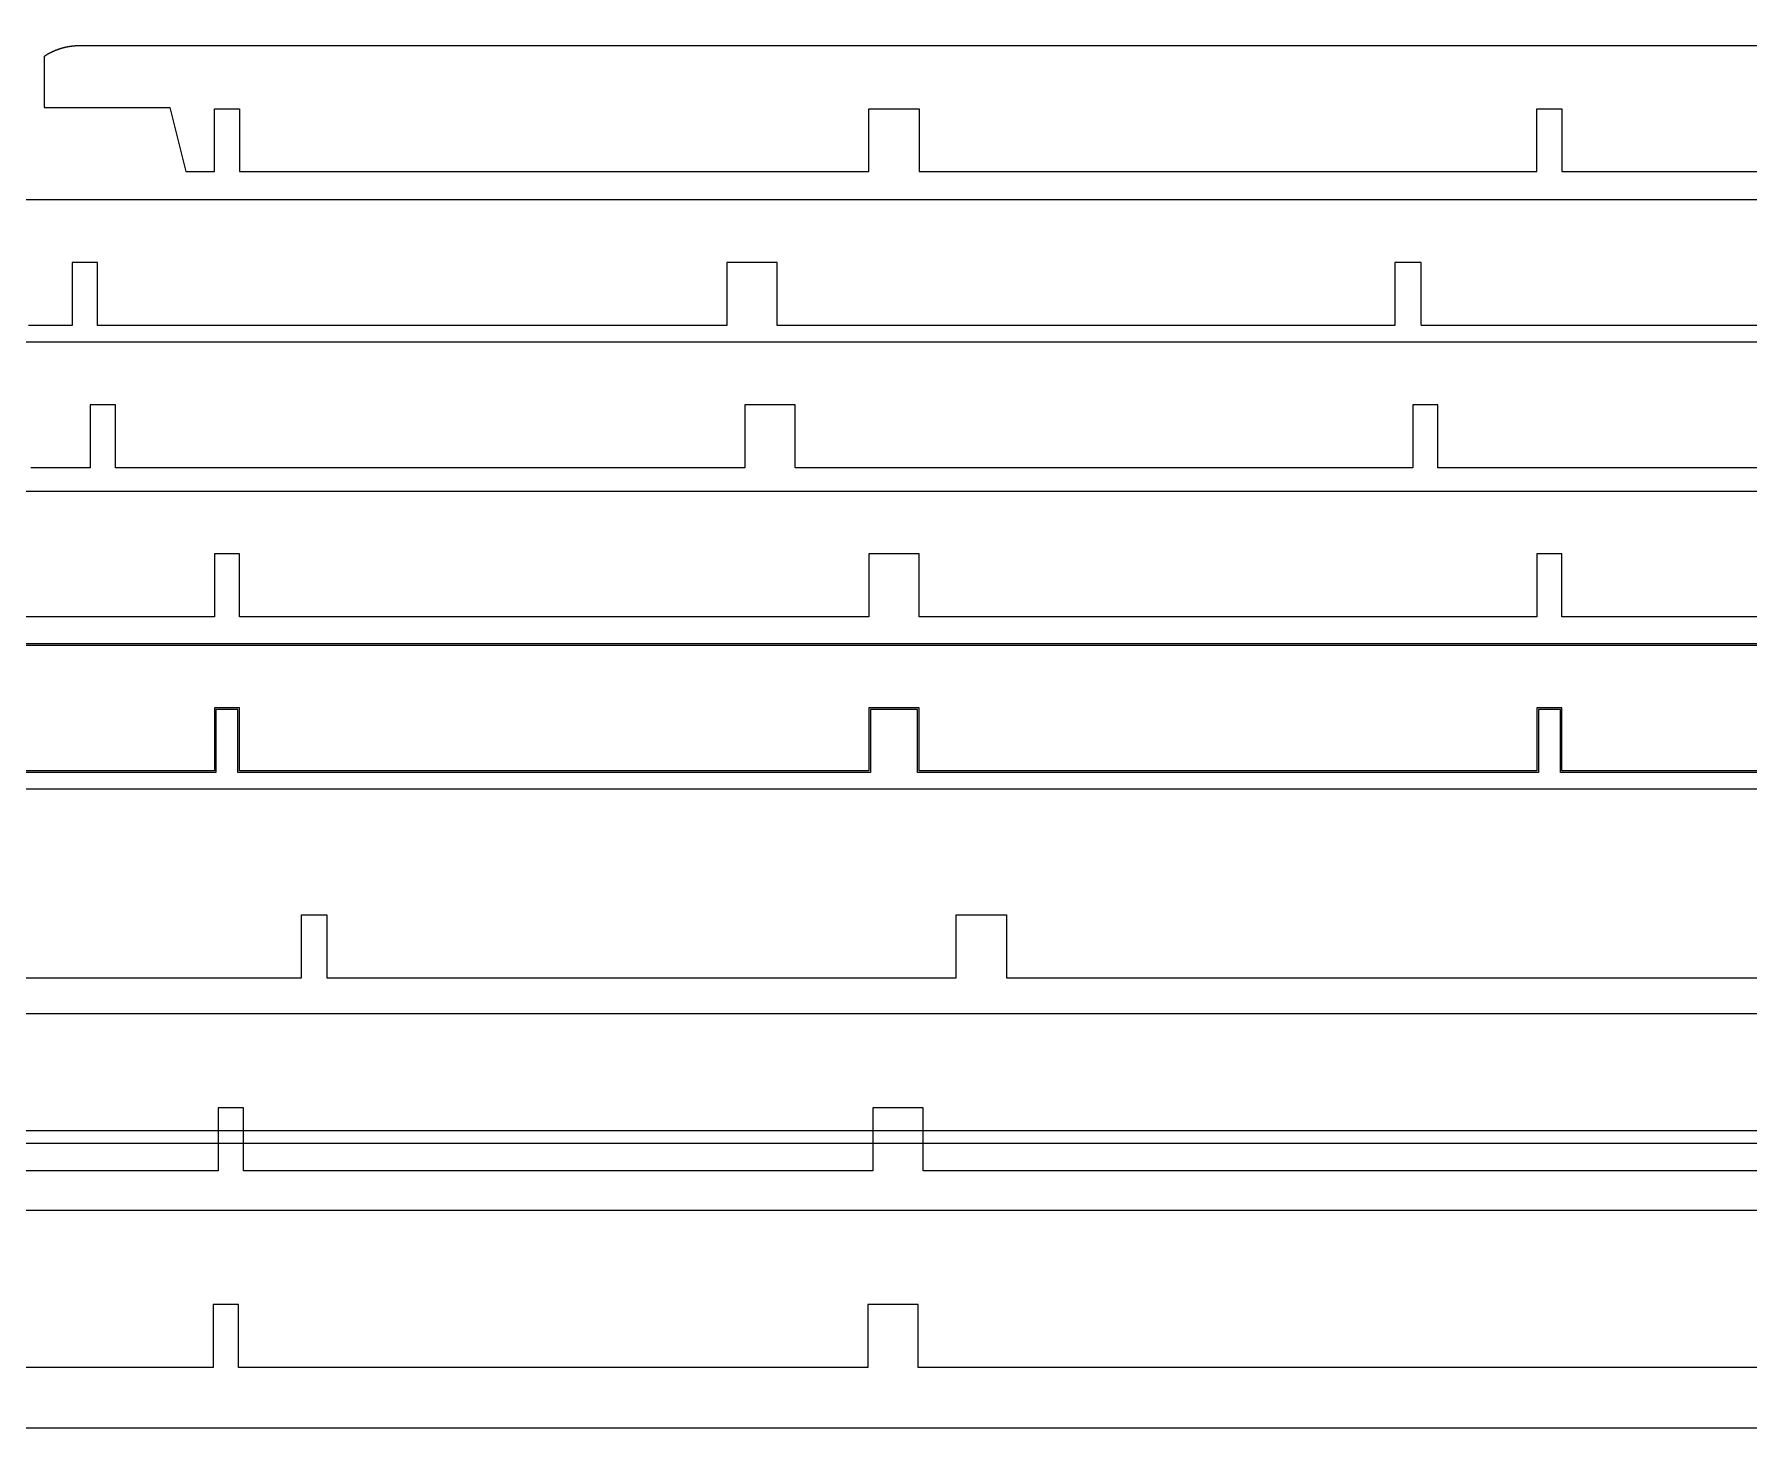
# Model space of a CAD drawing. Header units: inches. Extents: x -1514 to 1282, y -2074 to 286.
# Drawn here: x -1186.57 to -1159.33, y -1612.21 to -1590.06 of the extents above; entities that cross this region are included whole.
import ezdxf

# ---------------------------------------------------------------- set-up
doc = ezdxf.new("R2010")
doc.units = ezdxf.units.IN
doc.header["$LTSCALE"] = 0.1
doc.header["$MEASUREMENT"] = 0
doc.layers.add('pic', color=1, linetype='Continuous')

msp = doc.modelspace()

# ---------------------------------------------------------------- linework, layer by layer
at = {"color": 7, "linetype": 'Continuous', "lineweight": 25}
for points in [[(-1139.15047, -1590.23882), (-1185.84349, -1590.23882), (-1185.84824, -1590.23883), (-1185.85299, -1590.23886), (-1185.85774, -1590.23891), (-1185.86249, -1590.23898), (-1185.86724, -1590.23908), (-1185.872, -1590.23919), (-1185.87675, -1590.23933), (-1185.8815, -1590.23948), (-1185.88626, -1590.23966), (-1185.89101, -1590.23986), (-1185.89577, -1590.24008), (-1185.90052, -1590.24032), (-1185.90527, -1590.24058), (-1185.91003, -1590.24086), (-1185.91478, -1590.24116), (-1185.91953, -1590.24148), (-1185.92428, -1590.24183), (-1185.92903, -1590.24219), (-1185.93378, -1590.24258), (-1185.93853, -1590.24298), (-1185.94327, -1590.24341), (-1185.94802, -1590.24386), (-1185.95276, -1590.24433), (-1185.9575, -1590.24482), (-1185.96224, -1590.24533), (-1185.96697, -1590.24586), (-1185.97171, -1590.24641), (-1185.97644, -1590.24699), (-1185.98117, -1590.24758), (-1185.98589, -1590.2482), (-1185.99061, -1590.24883), (-1185.99533, -1590.24949), (-1186.00005, -1590.25017), (-1186.00476, -1590.25087), (-1186.00947, -1590.25159), (-1186.01418, -1590.25233), (-1186.01888, -1590.25309), (-1186.02358, -1590.25387), (-1186.02828, -1590.25467), (-1186.03297, -1590.2555), (-1186.03765, -1590.25634), (-1186.04233, -1590.25721), (-1186.04701, -1590.2581), (-1186.05168, -1590.25901), (-1186.05635, -1590.25994), (-1186.06101, -1590.26089), (-1186.06567, -1590.26186), (-1186.07032, -1590.26285), (-1186.07497, -1590.26386), (-1186.07961, -1590.2649), (-1186.08424, -1590.26595), (-1186.08887, -1590.26703), (-1186.09349, -1590.26812), (-1186.09811, -1590.26924), (-1186.10272, -1590.27038), (-1186.10502, -1590.27096), (-1186.10731, -1590.27154), (-1186.11188, -1590.27271), (-1186.11645, -1590.27391), (-1186.12101, -1590.27513), (-1186.12557, -1590.27636), (-1186.13012, -1590.27763), (-1186.13467, -1590.27891), (-1186.13922, -1590.28021), (-1186.14376, -1590.28154), (-1186.14829, -1590.28289), (-1186.15282, -1590.28425), (-1186.15735, -1590.28564), (-1186.16187, -1590.28706), (-1186.16639, -1590.28849), (-1186.1709, -1590.28994), (-1186.1754, -1590.29142), (-1186.1799, -1590.29292), (-1186.18439, -1590.29443), (-1186.18888, -1590.29597), (-1186.19336, -1590.29753), (-1186.19783, -1590.29911), (-1186.2023, -1590.30071), (-1186.20676, -1590.30234), (-1186.21121, -1590.30398), (-1186.21566, -1590.30565), (-1186.2201, -1590.30733), (-1186.22453, -1590.30904), (-1186.22895, -1590.31077), (-1186.23337, -1590.31251), (-1186.23778, -1590.31428), (-1186.24218, -1590.31607), (-1186.24657, -1590.31788), (-1186.25096, -1590.31971), (-1186.25533, -1590.32156), (-1186.2597, -1590.32343), (-1186.26406, -1590.32532), (-1186.26841, -1590.32724), (-1186.27275, -1590.32917), (-1186.27708, -1590.33112), (-1186.2814, -1590.33309), (-1186.28571, -1590.33509), (-1186.29001, -1590.3371), (-1186.2943, -1590.33913), (-1186.29859, -1590.34119), (-1186.30286, -1590.34326), (-1186.30712, -1590.34535), (-1186.31137, -1590.34746), (-1186.31561, -1590.3496), (-1186.31984, -1590.35175), (-1186.32406, -1590.35392), (-1186.32827, -1590.35612), (-1186.33247, -1590.35833), (-1186.33665, -1590.36056), (-1186.34083, -1590.36281), (-1186.34499, -1590.36508), (-1186.34914, -1590.36737), (-1186.35328, -1590.36968), (-1186.3574, -1590.37201), (-1186.36152, -1590.37436), (-1186.36562, -1590.37673), (-1186.36971, -1590.37912), (-1186.37378, -1590.38153), (-1186.37784, -1590.38395), (-1186.38189, -1590.3864), (-1186.38593, -1590.38886), (-1186.38995, -1590.39135), (-1186.39396, -1590.39385), (-1186.39796, -1590.39637), (-1186.40194, -1590.39892), (-1186.40591, -1590.40148), (-1186.40986, -1590.40405), (-1186.4138, -1590.40665), (-1186.41772, -1590.40927), (-1186.41772, -1591.21851), (-1184.41772, -1591.21851), (-1184.16267, -1592.23882), (-1183.71121, -1592.23882), (-1183.71121, -1591.23882), (-1183.31121, -1591.23882), (-1183.31121, -1592.23882), (-1173.31121, -1592.23882), (-1173.31121, -1591.23882), (-1172.51121, -1591.23882), (-1172.51121, -1592.23882), (-1162.69697, -1592.23882), (-1162.69697, -1591.23882), (-1162.29697, -1591.23882), (-1162.29697, -1592.23882), (-1152.48273, -1592.23882)], [(-1191.30266, -1592.68435), (-1137.97469, -1592.68435)], [(-1164.5355, -1594.66939), (-1164.5355, -1593.68439), (-1164.95432, -1593.68435), (-1164.95432, -1594.68435), (-1174.76856, -1594.68435), (-1174.76856, -1593.68435), (-1175.56856, -1593.68435), (-1175.56856, -1594.68435), (-1185.56856, -1594.68435), (-1185.56856, -1593.68435), (-1185.96856, -1593.68435), (-1185.96856, -1594.68435), (-1186.19965, -1594.68435), (-1186.43075, -1594.68435), (-1186.66184, -1594.68435)], [(-1154.74008, -1594.68435), (-1164.53888, -1594.68439)], [(-1193.99142, -1594.94699), (-1134.94544, -1594.94699)], [(-1154.45419, -1596.94699), (-1164.26843, -1596.94699), (-1164.26843, -1595.94699), (-1164.66843, -1595.94699), (-1164.66843, -1596.94699), (-1174.48267, -1596.94699), (-1174.48267, -1595.94699), (-1175.28267, -1595.94699), (-1175.28267, -1596.94699), (-1185.28267, -1596.94699), (-1185.28267, -1595.94699), (-1185.68267, -1595.94699), (-1185.68267, -1596.94699), (-1186.155, -1596.94699), (-1186.62733, -1596.94699)], [(-1193.71122, -1597.31564), (-1131.28274, -1597.31564)], [(-1152.48274, -1599.31564), (-1162.29698, -1599.31564), (-1162.29698, -1598.31564), (-1162.69698, -1598.31564), (-1162.69698, -1599.31564), (-1172.51122, -1599.31564), (-1172.51122, -1598.31564), (-1173.31122, -1598.31564), (-1173.31122, -1599.31564), (-1183.31122, -1599.31564), (-1183.31122, -1598.31564), (-1183.71122, -1598.31564), (-1183.71122, -1599.31564), (-1191.92008, -1599.31564)], [(-1193.71154, -1599.73932), (-1131.28237, -1599.73932)], [(-1193.71122, -1599.76432), (-1131.28274, -1599.76432)], [(-1152.48274, -1601.76432), (-1162.29698, -1601.76432), (-1162.29698, -1600.76432), (-1162.69698, -1600.76432), (-1162.69698, -1601.76432), (-1172.51122, -1601.76432), (-1172.51122, -1600.76432), (-1173.31122, -1600.76432), (-1173.31122, -1601.76432), (-1183.31122, -1601.76432), (-1183.31122, -1600.76432), (-1183.71122, -1600.76432), (-1183.71122, -1601.76432), (-1191.92008, -1601.76432)], [(-1152.45774, -1601.78932), (-1162.32198, -1601.78932), (-1162.32198, -1600.78932), (-1162.67198, -1600.78932), (-1162.67198, -1601.78932), (-1172.53622, -1601.78932), (-1172.53622, -1600.78932), (-1173.28622, -1600.78932), (-1173.28622, -1601.78932), (-1183.33622, -1601.78932), (-1183.33622, -1600.78932), (-1183.68622, -1600.78932), (-1183.68622, -1601.78932), (-1191.93306, -1601.78932)], [(-1128.2143, -1602.05432), (-1194.00881, -1602.05432)], [(-1191.62927, -1605.05432), (-1182.3258, -1605.05432), (-1182.3258, -1604.05432), (-1181.9258, -1604.05432), (-1181.9258, -1605.05432), (-1171.9258, -1605.05432), (-1171.9258, -1604.05432), (-1171.1258, -1604.05432), (-1171.1258, -1605.05432), (-1151.09731, -1605.05432)], [(-1193.43156, -1605.6208), (-1131.43998, -1605.6208)], [(-1193.43156, -1605.6208), (-1131.43998, -1605.6208)], [(-1152.42152, -1608.1208), (-1172.45001, -1608.1208), (-1172.45001, -1607.1208), (-1173.25001, -1607.1208), (-1173.25001, -1608.1208), (-1183.25001, -1608.1208), (-1183.25001, -1607.1208), (-1183.65001, -1607.1208), (-1183.65001, -1608.1208), (-1190.34661, -1608.1208)], [(-1152.42152, -1608.1208), (-1172.45001, -1608.1208), (-1172.45001, -1607.1208), (-1173.25001, -1607.1208), (-1173.25001, -1608.1208), (-1183.25001, -1608.1208), (-1183.25001, -1607.1208), (-1183.65001, -1607.1208), (-1183.65001, -1608.1208), (-1190.34661, -1608.1208)], [(-1193.51035, -1608.74812), (-1131.51877, -1608.74812)], [(-1152.50032, -1611.24812), (-1172.5288, -1611.24812), (-1172.5288, -1610.24812), (-1173.3288, -1610.24812), (-1173.3288, -1611.24812), (-1183.3288, -1611.24812), (-1183.3288, -1610.24812), (-1183.7288, -1610.24812), (-1183.7288, -1611.24812), (-1190.4254, -1611.24812)]]:
    msp.add_lwpolyline(points, dxfattribs=at)
at = {"layer": 'pic', "color": 1}
msp.add_lwpolyline([(-1195.00188, -1612.20503), (-1081.50188, -1612.20503), (-1081.50188, -1569.20503), (-1195.00188, -1569.20503)], close=True, dxfattribs=at)
at = {"layer": 'pic'}
msp.add_lwpolyline([(-1200.42527, -1607.68449), (-1070.42527, -1607.68449), (-1070.42527, -1607.48449), (-1200.42527, -1607.48449)], close=True, dxfattribs=at)

doc.saveas('drawing.dxf')
